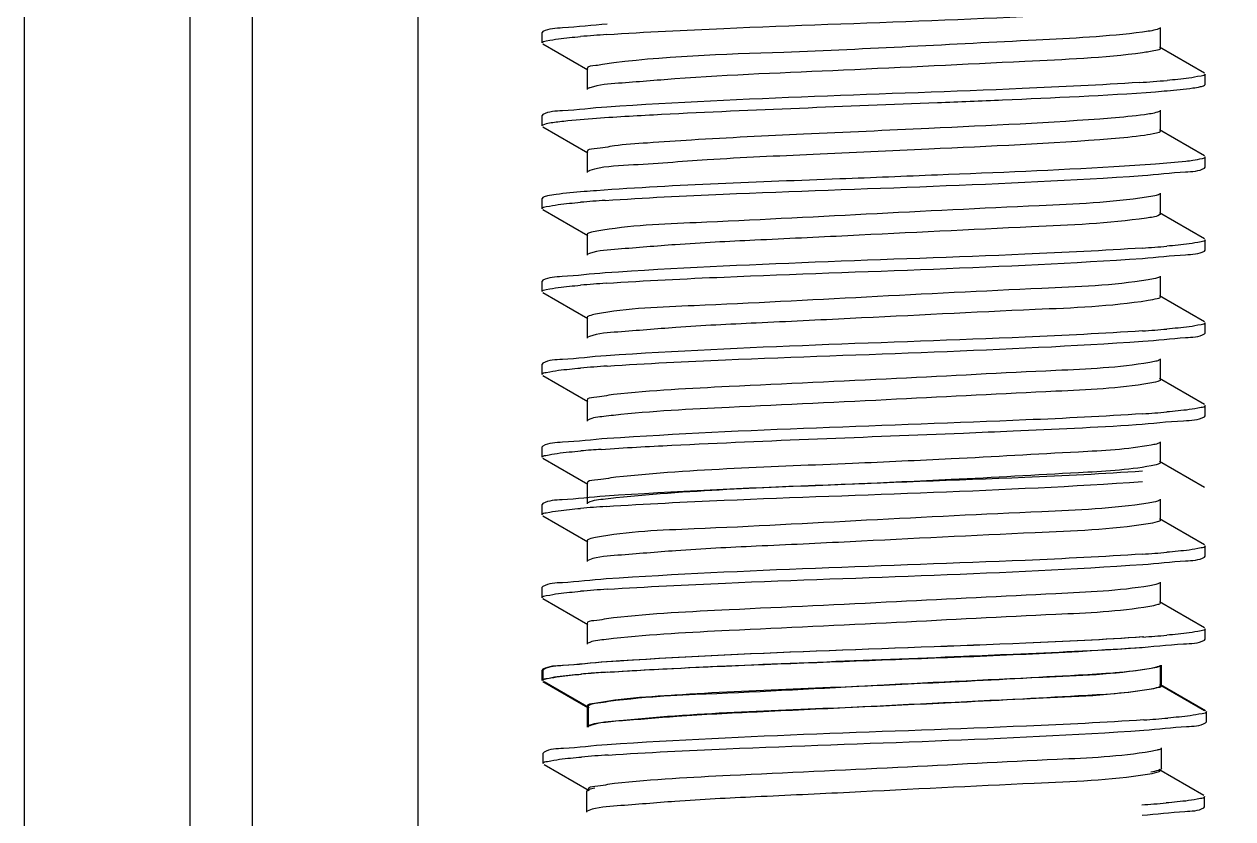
# Model space of a CAD drawing. Extents: x 27938 to 1042331, y -235042 to 1535213.
# Drawn here: x 707864.7 to 708211.9, y 730678.2 to 730906.5 of the extents above; entities that cross this region are included whole.
import ezdxf

# ---------------------------------------------------------------- set-up
doc = ezdxf.new("R2010")
doc.units = 0
doc.header["$LTSCALE"] = 1000
doc.header["$MEASUREMENT"] = 0
doc.styles.get("Standard").update_dxf_attribs({"font": 'gbenor.shx', "bigfont": 'gbcbig.shx'})
doc.dimstyles.get("Standard").update_dxf_attribs({"dimtxt": 0.18, "dimasz": 0.18, "dimexe": 0.18, "dimexo": 0.0625, "dimgap": 0.09, "dimtad": 0, "dimtih": 1, "dimtoh": 1, "dimdec": 4, "dimzin": 0, "dimdsep": 46, "dimtxsty": 'Standard', "dimcen": 0.09, "dimadec": 0, "dimazin": 0, "dimtfac": 1, "dimtdec": 4, "dimtofl": 0, "dimtmove": 0, "dimatfit": 3, "dimfxl": 1, "dimtolj": 1, "dimtzin": 0, "dimarcsym": 0})

msp = doc.modelspace()

# ---------------------------------------------------------------- linework, layer by layer
at = {"linetype": 'Continuous'}
for p, q in [((707864.69, 733136.51), (707864.69, 728395.48)), ((707912.32, 733136.51), (707912.32, 728395.48)), ((707930.18, 733136.51), (707930.18, 728395.48)), ((707977.8, 733136.51), (707977.8, 728395.48)), ((708013.75, 730904.39), (708013.52, 730904.13)), ((708013.52, 730901.15), (708013.52, 730904.13)), ((708013.52, 730901.15), (708013.52, 730904.13)), ((708191.14, 730899.66), (708191.14, 730905.62)), ((708013.75, 730900.89), (708026.67, 730893.41)), ((708203.8, 730892.48), (708190.88, 730899.96)), ((708026.41, 730893.71), (708026.41, 730887.76)), ((708204.03, 730889.24), (708204.03, 730892.22)), ((708204.03, 730889.24), (708204.03, 730892.22)), ((708203.8, 730888.98), (708204.03, 730889.24)), ((708191.14, 730875.85), (708191.14, 730881.8)), ((708013.75, 730880.57), (708013.52, 730880.31)), ((708013.52, 730877.34), (708013.52, 730880.31)), ((708013.52, 730877.34), (708013.52, 730880.31)), ((708013.75, 730877.08), (708026.67, 730869.59)), ((708203.8, 730868.67), (708190.88, 730876.15)), ((708026.41, 730869.9), (708026.41, 730863.94)), ((708204.03, 730865.43), (708204.03, 730868.41)), ((708204.03, 730865.43), (708204.03, 730868.41)), ((708203.8, 730865.17), (708204.03, 730865.43)), ((708191.14, 730852.04), (708191.14, 730857.99)), ((708013.75, 730856.76), (708013.52, 730856.5)), ((708013.52, 730853.52), (708013.52, 730856.5)), ((708013.52, 730853.52), (708013.52, 730856.5)), ((708013.75, 730853.26), (708026.67, 730845.78)), ((708203.8, 730844.86), (708190.88, 730852.34)), ((708026.41, 730846.08), (708026.41, 730840.13)), ((708204.03, 730841.62), (708204.03, 730844.59)), ((708204.03, 730841.62), (708204.03, 730844.59)), ((708027.13, 730840.63), (708026.67, 730840.43)), ((708203.8, 730841.36), (708204.03, 730841.62)), ((708191.14, 730828.22), (708191.14, 730834.18)), ((708013.75, 730832.95), (708013.52, 730832.69)), ((708013.52, 730829.71), (708013.52, 730832.69)), ((708013.52, 730829.71), (708013.52, 730832.69)), ((708013.75, 730829.45), (708026.67, 730821.97)), ((708203.8, 730821.04), (708190.88, 730828.53)), ((708026.41, 730822.27), (708026.41, 730816.32)), ((708204.03, 730817.81), (708204.03, 730820.78)), ((708204.03, 730817.81), (708204.03, 730820.78)), ((708027.09, 730816.8), (708026.67, 730816.62)), ((708203.8, 730817.54), (708204.03, 730817.81)), ((708013.75, 730809.14), (708013.52, 730808.88)), ((708013.52, 730805.9), (708013.52, 730808.88)), ((708013.52, 730805.9), (708013.52, 730808.88)), ((708191.14, 730804.41), (708191.14, 730810.36)), ((708013.75, 730805.64), (708026.67, 730798.16)), ((708203.8, 730797.23), (708190.88, 730804.71)), ((708026.41, 730798.46), (708026.41, 730792.5)), ((708204.03, 730793.99), (708204.03, 730796.97)), ((708204.03, 730793.99), (708204.03, 730796.97)), ((708203.8, 730793.73), (708204.03, 730793.99)), ((708013.75, 730785.32), (708013.52, 730785.06)), ((708013.52, 730782.09), (708013.52, 730785.06)), ((708013.52, 730782.09), (708013.52, 730785.06)), ((708191.14, 730780.6), (708191.14, 730786.55)), ((708013.75, 730781.83), (708026.67, 730774.34)), ((708203.8, 730773.42), (708190.88, 730780.9)), ((708026.41, 730774.64), (708026.41, 730768.69)), ((708013.75, 730768.81), (708013.52, 730768.55)), ((708013.52, 730765.58), (708013.52, 730768.55)), ((708013.52, 730765.58), (708013.52, 730768.55)), ((708191.14, 730764.09), (708191.14, 730770.04)), ((708013.75, 730765.32), (708026.67, 730757.83)), ((708203.8, 730756.91), (708190.88, 730764.39)), ((708026.41, 730758.14), (708026.41, 730752.18)), ((708204.03, 730753.67), (708204.03, 730756.65)), ((708204.03, 730753.67), (708204.03, 730756.65)), ((708203.8, 730753.41), (708204.03, 730753.67)), ((708027.09, 730752.67), (708026.67, 730752.48)), ((708191.14, 730740.28), (708191.14, 730746.23)), ((708013.75, 730745), (708013.52, 730744.74)), ((708013.52, 730741.76), (708013.52, 730744.74)), ((708013.52, 730741.76), (708013.52, 730744.74)), ((708013.75, 730741.5), (708026.67, 730734.02)), ((708203.8, 730733.1), (708190.88, 730740.58)), ((708026.41, 730734.32), (708026.41, 730728.37)), ((708204.03, 730729.86), (708204.03, 730732.83)), ((708204.03, 730729.86), (708204.03, 730732.83)), ((708203.8, 730729.6), (708204.03, 730729.86)), ((708191.14, 730716.46), (708191.14, 730722.42)), ((708191.45, 730716.47), (708191.45, 730722.42)), ((708013.75, 730721.19), (708013.52, 730720.93)), ((708013.52, 730717.95), (708013.52, 730720.93)), ((708013.52, 730717.95), (708013.52, 730720.93)), ((708014.06, 730721.2), (708013.83, 730720.93)), ((708013.83, 730717.96), (708013.83, 730720.93)), ((708013.83, 730717.96), (708013.83, 730720.93)), ((708013.75, 730717.69), (708026.67, 730710.21)), ((708014.06, 730717.7), (708026.98, 730710.22)), ((708203.8, 730709.28), (708190.88, 730716.77)), ((708204.11, 730709.29), (708191.19, 730716.77)), ((708026.41, 730710.51), (708026.41, 730704.56)), ((708026.72, 730710.52), (708026.72, 730704.56)), ((708204.34, 730706.05), (708204.34, 730709.03)), ((708204.34, 730706.05), (708204.34, 730709.03)), ((708027.4, 730705.05), (708026.98, 730704.86)), ((708204.11, 730705.79), (708204.34, 730706.05)), ((708191.45, 730692.66), (708191.45, 730698.61)), ((708014.06, 730697.38), (708013.83, 730697.12)), ((708013.83, 730694.15), (708013.83, 730697.12)), ((708013.83, 730694.15), (708013.83, 730697.12)), ((708014.06, 730693.88), (708026.98, 730686.4)), ((708203.6, 730684.89), (708190.67, 730692.37)), ((708026.21, 730686.12), (708026.21, 730680.17)), ((708203.82, 730681.65), (708203.82, 730684.63)), ((708203.82, 730681.65), (708203.82, 730684.63)), ((708026.88, 730680.65), (708026.47, 730680.47)), ((708203.6, 730681.39), (708203.82, 730681.65))]:
    msp.add_line(p, q, dxfattribs=at)
for centre, radius, start, end in [((708059.64, 730485.32), 419.14, 93.7658, 94.8061), ((708157.54, 731312.71), 423.82, 273.7363, 274.8052), ((708059.06, 730444.93), 411.89, 93.8141, 94.8058), ((708158.63, 731251.4), 410.09, 273.8288, 274.8033), ((708059.38, 730417.17), 415.84, 93.7876, 94.8061), ((708158.64, 731227.47), 409.97, 273.8296, 274.8033), ((708059.78, 730388.22), 420.99, 93.7545, 94.8055), ((708158.72, 731202.7), 409.01, 273.8359, 274.8035), ((708057.51, 730392.86), 392.45, 93.9506, 94.8036), ((708059.38, 730353.04), 415.84, 93.7876, 94.8061), ((708158.64, 731163.33), 409.97, 273.8296, 274.8033), ((708059.78, 730324.09), 420.99, 93.7545, 94.8055), ((708158.72, 731138.56), 409.01, 273.8359, 274.8035), ((708057.51, 730328.73), 392.45, 93.9506, 94.8036), ((708059.69, 730305.42), 415.84, 93.7876, 94.8061), ((708158.95, 731115.71), 409.97, 273.8296, 274.8033), ((708060.09, 730276.47), 420.99, 93.7545, 94.8055), ((708158.44, 731091.31), 409.97, 273.8296, 274.8033)]:
    msp.add_arc(centre, radius, start, end, dxfattribs=at)
for points, knots in [([(708032.11, 730903.56), (708043.31, 730904.31), (708094.32, 730906.76), (708145.4, 730907.98), (708185.16, 730910.63)], [0, 0, 0, 0, 0.219727, 1, 1, 1, 1]), ([(708032.23, 730906.54), (708027.95, 730906.26), (708021.95, 730905.43), (708015.41, 730905.34), (708013.75, 730904.39)], [0, 0, 0, 0, 0.691048, 1, 1, 1, 1]), ([(708186.04, 730904.28), (708175.91, 730902.93), (708141.45, 730901.33), (708089.79, 730898.35), (708048.06, 730897.41), (708030.84, 730894.96)], [0, 0, 0, 0, 0.197296, 0.66439, 1, 1, 1, 1]), ([(708190.88, 730905.31), (708190.68, 730905.2), (708189.1, 730904.66), (708187.45, 730904.46), (708186.04, 730904.28)], [0, 0, 0, 0, 0.139781, 1, 1, 1, 1]), ([(708013.52, 730901.15), (708013.52, 730901.59), (708015.84, 730901.87), (708017.01, 730902.19), (708018.18, 730902.34)], [0, 0, 0, 0, 0.27128, 1, 1, 1, 1]), ([(708191.14, 730899.66), (708191.14, 730899.18), (708188.61, 730898.84), (708187.32, 730898.49), (708186.04, 730898.32)], [0, 0, 0, 0, 0.272864, 1, 1, 1, 1]), ([(708186.04, 730898.32), (708174.84, 730896.83), (708146.1, 730895.59), (708101.33, 730893.24), (708062.28, 730891.78), (708038.12, 730889.72), (708029.87, 730889.15), (708027.24, 730888.29)], [0, 0, 0, 0, 0.213061, 0.541106, 0.846102, 0.947882, 1, 1, 1, 1]), ([(708030.84, 730894.96), (708030.19, 730894.86), (708028.95, 730894.51), (708026.41, 730894.6), (708026.41, 730893.71)], [0, 0, 0, 0, 0.421903, 1, 1, 1, 1]), ([(708204.03, 730892.22), (708204.03, 730891.78), (708201.67, 730891.5), (708200.49, 730891.17), (708199.31, 730891.02)], [0, 0, 0, 0, 0.271064, 1, 1, 1, 1]), ([(708185.16, 730889.79), (708173.92, 730889.05), (708122.9, 730886.6), (708071.82, 730885.38), (708032.11, 730882.72)], [0, 0, 0, 0, 0.220644, 1, 1, 1, 1]), ([(708200.48, 730888.21), (708201.2, 730888.31), (708202.31, 730888.51), (708203.44, 730888.78), (708203.8, 730888.98)], [0, 0, 0, 0, 0.639507, 1, 1, 1, 1]), ([(708027.24, 730888.29), (708027.13, 730888.26), (708026.94, 730888.19), (708026.75, 730888.1), (708026.67, 730888.06)], [0, 0, 0, 0, 0.559243, 1, 1, 1, 1]), ([(708127.1, 730884.02), (708133.33, 730884.28), (708154.22, 730885.16), (708175.12, 730886.04), (708189.75, 730887.14)], [0, 0, 0, 0, 0.298277, 1, 1, 1, 1]), ([(708189.75, 730887.14), (708190.86, 730887.23), (708194.44, 730887.52), (708198.03, 730887.84), (708200.48, 730888.21)], [0, 0, 0, 0, 0.308788, 1, 1, 1, 1]), ([(708032.11, 730882.72), (708027.86, 730882.44), (708021.9, 730881.61), (708015.4, 730881.52), (708013.75, 730880.57)], [0, 0, 0, 0, 0.690938, 1, 1, 1, 1]), ([(708029.12, 730879.54), (708035.35, 730879.99), (708067.99, 730881.81), (708100.67, 730882.95), (708127.1, 730884.02)], [0, 0, 0, 0, 0.190978, 1, 1, 1, 1]), ([(708013.52, 730877.34), (708013.52, 730877.46), (708014.94, 730878.35), (708016.24, 730878.26), (708017.49, 730878.44)], [0, 0, 0, 0, 0.088833, 1, 1, 1, 1]), ([(708017.49, 730878.44), (708018.23, 730878.54), (708022.1, 730879.01), (708025.98, 730879.31), (708029.12, 730879.54)], [0, 0, 0, 0, 0.191282, 1, 1, 1, 1]), ([(708186.6, 730880.54), (708183.42, 730880.09), (708162.78, 730878.27), (708142.09, 730877.4), (708124.62, 730876.58)], [0, 0, 0, 0, 0.155236, 1, 1, 1, 1]), ([(708190.88, 730881.5), (708190.69, 730881.4), (708189.3, 730880.9), (708187.84, 730880.71), (708186.6, 730880.54)], [0, 0, 0, 0, 0.143278, 1, 1, 1, 1]), ([(708124.62, 730876.58), (708112.61, 730876.02), (708089.95, 730874.97), (708062.77, 730873.72), (708045.03, 730872.45), (708035.02, 730871.89), (708030.41, 730870.79), (708026.41, 730870.62), (708026.41, 730869.9)], [0, 0, 0, 0, 0.365862, 0.692448, 0.821022, 0.917724, 0.97803, 1, 1, 1, 1]), ([(708191.14, 730875.85), (708191.14, 730875.41), (708188.91, 730875.05), (708187.74, 730874.75), (708186.6, 730874.59)], [0, 0, 0, 0, 0.274842, 1, 1, 1, 1]), ([(708186.6, 730874.59), (708183.42, 730874.14), (708162.78, 730872.32), (708142.09, 730871.45), (708124.62, 730870.63)], [0, 0, 0, 0, 0.155236, 1, 1, 1, 1]), ([(708124.62, 730870.63), (708113.52, 730870.11), (708092.3, 730869.1), (708063.44, 730867.9), (708042.2, 730866.1), (708030.72, 730865.65), (708027.18, 730864.46)], [0, 0, 0, 0, 0.341185, 0.653122, 0.885228, 1, 1, 1, 1]), ([(708204.03, 730868.41), (708204.03, 730868.06), (708202.3, 730867.74), (708201.37, 730867.5), (708200.48, 730867.37)], [0, 0, 0, 0, 0.27614, 1, 1, 1, 1]), ([(708027.18, 730864.46), (708027.09, 730864.43), (708026.91, 730864.36), (708026.75, 730864.29), (708026.67, 730864.24)], [0, 0, 0, 0, 0.555338, 1, 1, 1, 1]), ([(708189.75, 730866.31), (708185.77, 730866.01), (708164.9, 730864.71), (708144, 730863.87), (708127.1, 730863.19)], [0, 0, 0, 0, 0.190944, 1, 1, 1, 1]), ([(708186.02, 730863.06), (708190.13, 730863.34), (708195.9, 730864.14), (708202.19, 730864.25), (708203.8, 730865.17)], [0, 0, 0, 0, 0.690319, 1, 1, 1, 1]), ([(708200.48, 730867.37), (708199.81, 730867.27), (708196.24, 730866.82), (708192.66, 730866.53), (708189.75, 730866.31)], [0, 0, 0, 0, 0.190097, 1, 1, 1, 1]), ([(708127.1, 730863.19), (708117.74, 730862.81), (708085.08, 730861.48), (708052.39, 730860.39), (708029.12, 730858.7)], [0, 0, 0, 0, 0.286355, 1, 1, 1, 1]), ([(708031.66, 730855.9), (708042.95, 730856.67), (708094.4, 730859.14), (708145.91, 730860.34), (708186.02, 730863.06)], [0, 0, 0, 0, 0.219568, 1, 1, 1, 1]), ([(708017.49, 730857.6), (708016.68, 730857.49), (708015.43, 730857.27), (708014.15, 730856.99), (708013.75, 730856.76)], [0, 0, 0, 0, 0.644209, 1, 1, 1, 1]), ([(708029.12, 730858.7), (708027.93, 730858.61), (708024.04, 730858.31), (708020.16, 730857.97), (708017.49, 730857.6)], [0, 0, 0, 0, 0.307497, 1, 1, 1, 1]), ([(708190.87, 730857.69), (708190.47, 730857.46), (708189.2, 730857.15), (708187.94, 730856.92), (708187.13, 730856.8)], [0, 0, 0, 0, 0.361658, 1, 1, 1, 1]), ([(708013.52, 730853.52), (708013.52, 730853.96), (708015.8, 730854.24), (708016.95, 730854.55), (708018.1, 730854.7)], [0, 0, 0, 0, 0.271559, 1, 1, 1, 1]), ([(708187.13, 730856.8), (708176.95, 730855.28), (708150.02, 730854.12), (708106.9, 730851.99), (708064.56, 730849.68), (708038.61, 730848.75), (708029.21, 730847.07)], [0, 0, 0, 0, 0.195167, 0.509727, 0.818873, 1, 1, 1, 1]), ([(708187.13, 730850.85), (708176.22, 730849.22), (708147.52, 730848.08), (708110.03, 730846.14), (708075.91, 730844.53), (708053.85, 730843.47), (708038.11, 730842.05), (708029.74, 730841.54), (708027.13, 730840.63)], [0, 0, 0, 0, 0.206258, 0.536041, 0.702749, 0.845523, 0.948379, 1, 1, 1, 1]), ([(708191.14, 730852.04), (708191.14, 730851.91), (708189.76, 730850.95), (708188.4, 730851.04), (708187.13, 730850.85)], [0, 0, 0, 0, 0.092026, 1, 1, 1, 1]), ([(708029.21, 730847.07), (708028.5, 730846.95), (708027.72, 730846.77), (708026.41, 730846.37), (708026.41, 730846.08)], [0, 0, 0, 0, 0.714515, 1, 1, 1, 1]), ([(708204.03, 730844.59), (708204.03, 730844.16), (708201.73, 730843.88), (708200.58, 730843.56), (708199.42, 730843.41)], [0, 0, 0, 0, 0.271489, 1, 1, 1, 1]), ([(708186.02, 730842.23), (708174.76, 730841.46), (708123.31, 730838.98), (708071.79, 730837.79), (708031.66, 730835.07)], [0, 0, 0, 0, 0.219101, 1, 1, 1, 1]), ([(708186.03, 730839.25), (708190.14, 730839.53), (708195.91, 730840.33), (708202.19, 730840.44), (708203.8, 730841.36)], [0, 0, 0, 0, 0.690311, 1, 1, 1, 1]), ([(708031.91, 730832.11), (708043.2, 730832.87), (708094.58, 730835.34), (708146.01, 730836.53), (708186.03, 730839.25)], [0, 0, 0, 0, 0.220145, 1, 1, 1, 1]), ([(708031.66, 730835.07), (708027.52, 730834.79), (708021.7, 730833.98), (708015.37, 730833.88), (708013.75, 730832.95)], [0, 0, 0, 0, 0.690488, 1, 1, 1, 1]), ([(708187.62, 730833.07), (708177.53, 730831.46), (708150.45, 730830.37), (708106.99, 730828.19), (708064.31, 730825.8), (708038.17, 730824.97), (708028.84, 730823.19)], [0, 0, 0, 0, 0.192752, 0.509476, 0.820909, 1, 1, 1, 1]), ([(708190.87, 730833.88), (708190.52, 730833.67), (708189.41, 730833.38), (708188.32, 730833.18), (708187.62, 730833.07)], [0, 0, 0, 0, 0.367273, 1, 1, 1, 1]), ([(708013.52, 730829.71), (708013.52, 730830.15), (708015.82, 730830.43), (708016.98, 730830.75), (708018.14, 730830.9)], [0, 0, 0, 0, 0.271407, 1, 1, 1, 1]), ([(708187.62, 730827.11), (708176.89, 730825.4), (708148.22, 730824.35), (708110.7, 730822.35), (708076.29, 730820.73), (708053.99, 730819.68), (708038.13, 730818.23), (708029.69, 730817.74), (708027.09, 730816.8)], [0, 0, 0, 0, 0.202669, 0.533226, 0.70113, 0.845024, 0.948509, 1, 1, 1, 1]), ([(708191.14, 730828.22), (708191.13, 730827.88), (708189.46, 730827.48), (708188.51, 730827.25), (708187.62, 730827.11)], [0, 0, 0, 0, 0.280154, 1, 1, 1, 1]), ([(708028.84, 730823.19), (708028.23, 730823.08), (708027.53, 730822.92), (708026.41, 730822.52), (708026.41, 730822.27)], [0, 0, 0, 0, 0.71086, 1, 1, 1, 1]), ([(708204.03, 730820.78), (708204.03, 730820.35), (708201.74, 730820.06), (708200.58, 730819.75), (708199.42, 730819.6)], [0, 0, 0, 0, 0.271495, 1, 1, 1, 1]), ([(708186.03, 730818.41), (708174.8, 730817.65), (708123.42, 730815.18), (708071.99, 730813.97), (708031.91, 730811.27)], [0, 0, 0, 0, 0.21884, 1, 1, 1, 1]), ([(708186.08, 730815.44), (708190.18, 730815.72), (708195.93, 730816.52), (708202.2, 730816.63), (708203.8, 730817.54)], [0, 0, 0, 0, 0.690253, 1, 1, 1, 1]), ([(708032.22, 730808.31), (708043.53, 730809.07), (708094.82, 730811.53), (708146.17, 730812.72), (708186.08, 730815.44)], [0, 0, 0, 0, 0.220917, 1, 1, 1, 1]), ([(708031.91, 730811.27), (708027.7, 730810.99), (708021.81, 730810.17), (708015.39, 730810.08), (708013.75, 730809.14)], [0, 0, 0, 0, 0.690736, 1, 1, 1, 1]), ([(708188.09, 730809.33), (708179.19, 730807.81), (708154.83, 730806.81), (708114.58, 730804.6), (708072.18, 730802.68), (708045.04, 730801.31), (708034.01, 730800.1)], [0, 0, 0, 0, 0.175288, 0.472203, 0.784406, 1, 1, 1, 1]), ([(708190.87, 730810.06), (708190.56, 730809.88), (708189.62, 730809.62), (708188.68, 730809.43), (708188.09, 730809.33)], [0, 0, 0, 0, 0.373528, 1, 1, 1, 1]), ([(708013.52, 730805.9), (708013.52, 730806.34), (708015.86, 730806.62), (708017.03, 730806.94), (708018.21, 730807.09)], [0, 0, 0, 0, 0.271179, 1, 1, 1, 1]), ([(708188.09, 730803.38), (708179.19, 730801.86), (708154.83, 730800.85), (708114.58, 730798.65), (708072.18, 730796.73), (708045.04, 730795.35), (708034.01, 730794.15)], [0, 0, 0, 0, 0.175288, 0.472203, 0.784406, 1, 1, 1, 1]), ([(708191.14, 730804.41), (708191.13, 730804.1), (708189.7, 730803.71), (708188.85, 730803.51), (708188.09, 730803.38)], [0, 0, 0, 0, 0.283524, 1, 1, 1, 1]), ([(708034.01, 730800.1), (708032.11, 730799.89), (708030.29, 730799.34), (708026.41, 730799.15), (708026.41, 730798.46)], [0, 0, 0, 0, 0.732764, 1, 1, 1, 1]), ([(708204.03, 730796.97), (708204.03, 730796.54), (708201.74, 730796.25), (708200.59, 730795.94), (708199.44, 730795.79)], [0, 0, 0, 0, 0.27155, 1, 1, 1, 1]), ([(708034.01, 730794.15), (708033.09, 730794.04), (708030.66, 730793.68), (708028.03, 730793.59), (708026.67, 730792.81)], [0, 0, 0, 0, 0.371684, 1, 1, 1, 1]), ([(708186.08, 730794.6), (708174.89, 730793.84), (708123.61, 730791.37), (708072.26, 730790.16), (708032.22, 730787.48)], [0, 0, 0, 0, 0.218398, 1, 1, 1, 1]), ([(708134.55, 730789.08), (708139.3, 730789.27), (708155.85, 730789.98), (708172.4, 730790.73), (708184.19, 730791.5)], [0, 0, 0, 0, 0.286991, 1, 1, 1, 1]), ([(708184.19, 730791.5), (708188.74, 730791.8), (708195.09, 730792.68), (708202.04, 730792.72), (708203.8, 730793.73)], [0, 0, 0, 0, 0.692027, 1, 1, 1, 1]), ([(708030.48, 730784.38), (708037.22, 730784.85), (708071.9, 730786.72), (708106.61, 730787.92), (708134.55, 730789.08)], [0, 0, 0, 0, 0.194747, 1, 1, 1, 1]), ([(708032.22, 730787.48), (708027.94, 730787.19), (708021.95, 730786.36), (708015.41, 730786.28), (708013.75, 730785.32)], [0, 0, 0, 0, 0.691038, 1, 1, 1, 1]), ([(708188.52, 730785.59), (708181.64, 730784.33), (708162.38, 730783.39), (708143.25, 730782.22), (708131.06, 730781.64)], [0, 0, 0, 0, 0.364269, 1, 1, 1, 1]), ([(708190.87, 730786.25), (708190.6, 730786.09), (708189.81, 730785.85), (708189.01, 730785.68), (708188.52, 730785.59)], [0, 0, 0, 0, 0.380472, 1, 1, 1, 1]), ([(708013.52, 730782.09), (708013.52, 730782.5), (708015.66, 730782.8), (708016.76, 730783.09), (708017.85, 730783.23)], [0, 0, 0, 0, 0.272497, 1, 1, 1, 1]), ([(708131.06, 730781.64), (708121.6, 730781.18), (708089.49, 730779.61), (708057.29, 730778.73), (708034.72, 730776.36)], [0, 0, 0, 0, 0.294359, 1, 1, 1, 1]), ([(708186.02, 730778.09), (708174.76, 730777.33), (708123.31, 730774.85), (708071.79, 730773.65), (708031.66, 730770.93)], [0, 0, 0, 0, 0.219101, 1, 1, 1, 1]), ([(708188.52, 730779.64), (708181.64, 730778.37), (708162.38, 730777.44), (708143.25, 730776.27), (708131.06, 730775.68)], [0, 0, 0, 0, 0.364269, 1, 1, 1, 1]), ([(708191.14, 730780.6), (708191.13, 730780.33), (708189.93, 730779.93), (708189.18, 730779.76), (708188.52, 730779.64)], [0, 0, 0, 0, 0.287487, 1, 1, 1, 1]), ([(708034.72, 730776.36), (708032.64, 730776.14), (708030.68, 730775.53), (708026.41, 730775.4), (708026.42, 730774.64)], [0, 0, 0, 0, 0.733679, 1, 1, 1, 1]), ([(708031.91, 730767.97), (708043.2, 730768.73), (708094.58, 730771.2), (708146.01, 730772.39), (708186.03, 730775.12)], [0, 0, 0, 0, 0.220145, 1, 1, 1, 1]), ([(708131.06, 730775.68), (708121.6, 730775.23), (708089.49, 730773.66), (708057.29, 730772.78), (708034.72, 730770.41)], [0, 0, 0, 0, 0.294359, 1, 1, 1, 1]), ([(708031.66, 730770.93), (708027.52, 730770.65), (708021.7, 730769.85), (708015.37, 730769.74), (708013.75, 730768.81)], [0, 0, 0, 0, 0.690488, 1, 1, 1, 1]), ([(708034.72, 730770.41), (708033.71, 730770.3), (708031.04, 730769.91), (708028.15, 730769.85), (708026.67, 730768.99)], [0, 0, 0, 0, 0.373733, 1, 1, 1, 1]), ([(708187.62, 730768.93), (708177.53, 730767.32), (708150.45, 730766.24), (708106.99, 730764.06), (708064.31, 730761.66), (708038.17, 730760.84), (708028.84, 730759.06)], [0, 0, 0, 0, 0.192752, 0.509476, 0.820909, 1, 1, 1, 1]), ([(708190.87, 730769.74), (708190.52, 730769.54), (708189.41, 730769.25), (708188.32, 730769.04), (708187.62, 730768.93)], [0, 0, 0, 0, 0.367273, 1, 1, 1, 1]), ([(708013.52, 730765.58), (708013.52, 730766.01), (708015.82, 730766.3), (708016.98, 730766.61), (708018.14, 730766.76)], [0, 0, 0, 0, 0.271407, 1, 1, 1, 1]), ([(708191.14, 730764.09), (708191.13, 730763.74), (708189.46, 730763.35), (708188.51, 730763.12), (708187.62, 730762.98)], [0, 0, 0, 0, 0.280154, 1, 1, 1, 1]), ([(708187.62, 730762.98), (708176.89, 730761.27), (708148.22, 730760.22), (708110.7, 730758.21), (708076.29, 730756.6), (708053.99, 730755.54), (708038.13, 730754.09), (708029.69, 730753.6), (708027.09, 730752.67)], [0, 0, 0, 0, 0.202669, 0.533226, 0.70113, 0.845024, 0.948509, 1, 1, 1, 1]), ([(708028.84, 730759.06), (708028.23, 730758.94), (708027.53, 730758.78), (708026.41, 730758.39), (708026.41, 730758.14)], [0, 0, 0, 0, 0.71086, 1, 1, 1, 1]), ([(708204.03, 730756.65), (708204.03, 730756.21), (708201.74, 730755.93), (708200.58, 730755.61), (708199.42, 730755.46)], [0, 0, 0, 0, 0.271495, 1, 1, 1, 1]), ([(708186.03, 730754.28), (708174.8, 730753.52), (708123.42, 730751.04), (708071.99, 730749.84), (708031.91, 730747.14)], [0, 0, 0, 0, 0.21884, 1, 1, 1, 1]), ([(708186.08, 730751.31), (708190.18, 730751.59), (708195.93, 730752.38), (708202.2, 730752.49), (708203.8, 730753.41)], [0, 0, 0, 0, 0.690253, 1, 1, 1, 1]), ([(708032.22, 730744.18), (708043.53, 730744.94), (708094.82, 730747.4), (708146.17, 730748.59), (708186.08, 730751.31)], [0, 0, 0, 0, 0.220917, 1, 1, 1, 1]), ([(708031.91, 730747.14), (708027.7, 730746.85), (708021.81, 730746.04), (708015.39, 730745.94), (708013.75, 730745)], [0, 0, 0, 0, 0.690736, 1, 1, 1, 1]), ([(708013.52, 730741.76), (708013.52, 730742.21), (708015.86, 730742.49), (708017.03, 730742.81), (708018.21, 730742.96)], [0, 0, 0, 0, 0.271179, 1, 1, 1, 1]), ([(708188.09, 730745.19), (708179.19, 730743.68), (708154.83, 730742.67), (708114.58, 730740.47), (708072.18, 730738.55), (708045.04, 730737.17), (708034.01, 730735.96)], [0, 0, 0, 0, 0.175288, 0.472203, 0.784406, 1, 1, 1, 1]), ([(708190.87, 730745.93), (708190.56, 730745.75), (708189.62, 730745.48), (708188.68, 730745.3), (708188.09, 730745.19)], [0, 0, 0, 0, 0.373528, 1, 1, 1, 1]), ([(708188.09, 730739.24), (708179.19, 730737.72), (708154.83, 730736.72), (708114.58, 730734.51), (708072.18, 730732.59), (708045.04, 730731.22), (708034.01, 730730.01)], [0, 0, 0, 0, 0.175288, 0.472203, 0.784406, 1, 1, 1, 1]), ([(708191.14, 730740.28), (708191.13, 730739.97), (708189.7, 730739.57), (708188.85, 730739.37), (708188.09, 730739.24)], [0, 0, 0, 0, 0.283524, 1, 1, 1, 1]), ([(708034.01, 730735.96), (708032.11, 730735.76), (708030.29, 730735.2), (708026.41, 730735.02), (708026.41, 730734.32)], [0, 0, 0, 0, 0.732764, 1, 1, 1, 1]), ([(708204.03, 730732.83), (708204.03, 730732.4), (708201.74, 730732.12), (708200.59, 730731.8), (708199.44, 730731.65)], [0, 0, 0, 0, 0.27155, 1, 1, 1, 1]), ([(708034.01, 730730.01), (708033.09, 730729.91), (708030.66, 730729.54), (708028.03, 730729.46), (708026.67, 730728.67)], [0, 0, 0, 0, 0.371684, 1, 1, 1, 1]), ([(708186.33, 730730.47), (708175.07, 730729.71), (708123.62, 730727.23), (708072.1, 730726.03), (708031.97, 730723.31)], [0, 0, 0, 0, 0.219101, 1, 1, 1, 1]), ([(708186.08, 730730.47), (708174.89, 730729.71), (708123.61, 730727.24), (708072.26, 730726.02), (708032.22, 730723.34)], [0, 0, 0, 0, 0.218398, 1, 1, 1, 1]), ([(708184.19, 730727.37), (708188.74, 730727.66), (708195.09, 730728.55), (708202.04, 730728.59), (708203.8, 730729.6)], [0, 0, 0, 0, 0.692027, 1, 1, 1, 1]), ([(708032.22, 730720.35), (708043.51, 730721.11), (708094.89, 730723.58), (708146.32, 730724.78), (708186.34, 730727.5)], [0, 0, 0, 0, 0.220145, 1, 1, 1, 1]), ([(708134.55, 730724.94), (708139.3, 730725.14), (708155.85, 730725.85), (708172.4, 730726.6), (708184.19, 730727.37)], [0, 0, 0, 0, 0.286991, 1, 1, 1, 1]), ([(708032.22, 730723.34), (708027.94, 730723.06), (708021.95, 730722.23), (708015.41, 730722.14), (708013.75, 730721.19)], [0, 0, 0, 0, 0.691038, 1, 1, 1, 1]), ([(708031.97, 730723.31), (708027.83, 730723.03), (708022.01, 730722.23), (708015.68, 730722.12), (708014.06, 730721.2)], [0, 0, 0, 0, 0.690488, 1, 1, 1, 1]), ([(708030.48, 730720.25), (708037.22, 730720.72), (708071.9, 730722.59), (708106.61, 730723.79), (708134.55, 730724.94)], [0, 0, 0, 0, 0.194747, 1, 1, 1, 1]), ([(708191.18, 730722.12), (708190.83, 730721.92), (708189.72, 730721.63), (708188.63, 730721.42), (708187.93, 730721.31)], [0, 0, 0, 0, 0.367273, 1, 1, 1, 1]), ([(708190.87, 730722.12), (708190.6, 730721.96), (708189.81, 730721.72), (708189.01, 730721.55), (708188.52, 730721.46)], [0, 0, 0, 0, 0.380472, 1, 1, 1, 1]), ([(708013.52, 730717.95), (708013.52, 730718.36), (708015.66, 730718.66), (708016.76, 730718.95), (708017.85, 730719.1)], [0, 0, 0, 0, 0.272497, 1, 1, 1, 1]), ([(708013.83, 730717.96), (708013.83, 730718.39), (708016.13, 730718.68), (708017.29, 730718.99), (708018.45, 730719.14)], [0, 0, 0, 0, 0.271407, 1, 1, 1, 1]), ([(708187.93, 730721.31), (708177.84, 730719.7), (708150.76, 730718.62), (708107.3, 730716.44), (708064.62, 730714.05), (708038.48, 730713.22), (708029.15, 730711.44)], [0, 0, 0, 0, 0.192752, 0.509476, 0.820909, 1, 1, 1, 1]), ([(708188.52, 730721.46), (708181.64, 730720.19), (708162.38, 730719.26), (708143.25, 730718.08), (708131.06, 730717.5)], [0, 0, 0, 0, 0.364269, 1, 1, 1, 1]), ([(708187.93, 730715.36), (708177.2, 730713.65), (708148.53, 730712.6), (708111.01, 730710.59), (708076.6, 730708.98), (708054.3, 730707.92), (708038.44, 730706.47), (708030, 730705.98), (708027.4, 730705.05)], [0, 0, 0, 0, 0.202669, 0.533226, 0.70113, 0.845024, 0.948509, 1, 1, 1, 1]), ([(708131.06, 730717.5), (708121.6, 730717.05), (708089.49, 730715.47), (708057.29, 730714.6), (708034.72, 730712.23)], [0, 0, 0, 0, 0.294359, 1, 1, 1, 1]), ([(708188.52, 730715.5), (708181.64, 730714.24), (708162.38, 730713.3), (708143.25, 730712.13), (708131.06, 730711.55)], [0, 0, 0, 0, 0.364269, 1, 1, 1, 1]), ([(708191.45, 730716.47), (708191.44, 730716.12), (708189.77, 730715.73), (708188.82, 730715.5), (708187.93, 730715.36)], [0, 0, 0, 0, 0.280154, 1, 1, 1, 1]), ([(708191.14, 730716.46), (708191.13, 730716.19), (708189.93, 730715.8), (708189.18, 730715.63), (708188.52, 730715.5)], [0, 0, 0, 0, 0.287487, 1, 1, 1, 1]), ([(708034.72, 730712.23), (708032.64, 730712.01), (708030.68, 730711.39), (708026.41, 730711.27), (708026.42, 730710.51)], [0, 0, 0, 0, 0.733679, 1, 1, 1, 1]), ([(708029.15, 730711.44), (708028.54, 730711.32), (708027.84, 730711.16), (708026.72, 730710.77), (708026.72, 730710.52)], [0, 0, 0, 0, 0.71086, 1, 1, 1, 1]), ([(708131.06, 730711.55), (708121.6, 730711.1), (708089.49, 730709.52), (708057.29, 730708.65), (708034.72, 730706.27)], [0, 0, 0, 0, 0.294359, 1, 1, 1, 1]), ([(708204.34, 730709.03), (708204.34, 730708.59), (708202.05, 730708.31), (708200.89, 730707.99), (708199.73, 730707.85)], [0, 0, 0, 0, 0.271495, 1, 1, 1, 1]), ([(708034.72, 730706.27), (708033.71, 730706.17), (708031.04, 730705.77), (708028.15, 730705.72), (708026.67, 730704.86)], [0, 0, 0, 0, 0.373733, 1, 1, 1, 1]), ([(708186.34, 730706.66), (708175.11, 730705.9), (708123.73, 730703.42), (708072.3, 730702.22), (708032.22, 730699.52)], [0, 0, 0, 0, 0.21884, 1, 1, 1, 1]), ([(708186.39, 730703.69), (708190.49, 730703.97), (708196.24, 730704.76), (708202.51, 730704.87), (708204.11, 730705.79)], [0, 0, 0, 0, 0.690253, 1, 1, 1, 1]), ([(708032.53, 730696.56), (708043.84, 730697.32), (708095.13, 730699.78), (708146.48, 730700.97), (708186.39, 730703.69)], [0, 0, 0, 0, 0.220917, 1, 1, 1, 1]), ([(708032.22, 730699.52), (708028.01, 730699.23), (708022.12, 730698.42), (708015.7, 730698.32), (708014.06, 730697.38)], [0, 0, 0, 0, 0.690736, 1, 1, 1, 1]), ([(708188.4, 730697.58), (708179.5, 730696.06), (708155.14, 730695.05), (708114.89, 730692.85), (708072.49, 730690.93), (708045.35, 730689.55), (708034.32, 730688.34)], [0, 0, 0, 0, 0.175288, 0.472203, 0.784406, 1, 1, 1, 1]), ([(708191.18, 730698.31), (708190.87, 730698.13), (708189.93, 730697.86), (708188.99, 730697.68), (708188.4, 730697.58)], [0, 0, 0, 0, 0.373528, 1, 1, 1, 1]), ([(708013.83, 730694.15), (708013.83, 730694.59), (708016.17, 730694.87), (708017.34, 730695.19), (708018.52, 730695.34)], [0, 0, 0, 0, 0.271179, 1, 1, 1, 1]), ([(708187.42, 730690.96), (708176.68, 730689.25), (708148.01, 730688.2), (708110.49, 730686.2), (708076.09, 730684.58), (708053.79, 730683.52), (708037.93, 730682.08), (708029.48, 730681.59), (708026.88, 730680.65)], [0, 0, 0, 0, 0.202669, 0.533226, 0.70113, 0.845024, 0.948509, 1, 1, 1, 1]), ([(708190.93, 730692.07), (708190.93, 730691.72), (708189.25, 730691.33), (708188.3, 730691.1), (708187.42, 730690.96)], [0, 0, 0, 0, 0.280154, 1, 1, 1, 1]), ([(708191.45, 730692.66), (708191.44, 730692.35), (708190.01, 730691.95), (708189.16, 730691.75), (708188.4, 730691.62)], [0, 0, 0, 0, 0.283524, 1, 1, 1, 1]), ([(708034.32, 730688.34), (708032.42, 730688.14), (708030.6, 730687.58), (708026.72, 730687.4), (708026.72, 730686.7)], [0, 0, 0, 0, 0.732764, 1, 1, 1, 1]), ([(708028.64, 730687.04), (708028.02, 730686.92), (708027.32, 730686.76), (708026.21, 730686.37), (708026.21, 730686.12)], [0, 0, 0, 0, 0.71086, 1, 1, 1, 1]), ([(708203.82, 730684.63), (708203.82, 730684.2), (708201.53, 730683.91), (708200.37, 730683.6), (708199.22, 730683.45)], [0, 0, 0, 0, 0.271495, 1, 1, 1, 1]), ([(708185.88, 730679.29), (708189.98, 730679.57), (708195.73, 730680.37), (708202, 730680.48), (708203.59, 730681.39)], [0, 0, 0, 0, 0.690253, 1, 1, 1, 1])]:
    msp.add_open_spline(points, degree=3, knots=knots, dxfattribs=at)
for points in [[(708018.18, 730902.34), (708020.29, 730902.61), (708022.4, 730902.81), (708024.52, 730902.99)], [(708199.31, 730891.02), (708197.23, 730890.76), (708195.14, 730890.56), (708193.05, 730890.38)], [(708018.1, 730854.7), (708020.25, 730854.98), (708022.4, 730855.18), (708024.55, 730855.37)], [(708199.42, 730843.41), (708197.28, 730843.13), (708195.13, 730842.93), (708192.97, 730842.75)], [(708018.14, 730830.9), (708020.27, 730831.17), (708022.4, 730831.37), (708024.54, 730831.55)], [(708199.42, 730819.6), (708197.28, 730819.32), (708195.13, 730819.12), (708192.97, 730818.94)], [(708018.21, 730807.09), (708020.3, 730807.36), (708022.41, 730807.56), (708024.52, 730807.74)], [(708199.44, 730795.79), (708197.29, 730795.51), (708195.13, 730795.31), (708192.97, 730795.13)], [(708017.85, 730783.23), (708020.11, 730783.53), (708022.38, 730783.74), (708024.65, 730783.94)], [(708018.14, 730766.76), (708020.27, 730767.04), (708022.4, 730767.24), (708024.54, 730767.42)], [(708199.42, 730755.46), (708197.28, 730755.19), (708195.13, 730754.99), (708192.97, 730754.8)], [(708018.21, 730742.96), (708020.3, 730743.23), (708022.41, 730743.42), (708024.52, 730743.6)], [(708199.44, 730731.65), (708197.29, 730731.37), (708195.13, 730731.17), (708192.97, 730730.99)], [(708017.85, 730719.1), (708020.11, 730719.4), (708022.38, 730719.61), (708024.65, 730719.8)], [(708018.45, 730719.14), (708020.58, 730719.42), (708022.71, 730719.62), (708024.85, 730719.8)], [(708199.73, 730707.85), (708197.59, 730707.57), (708195.44, 730707.37), (708193.28, 730707.18)], [(708018.52, 730695.34), (708020.61, 730695.61), (708022.72, 730695.8), (708024.83, 730695.98)], [(708199.22, 730683.45), (708197.08, 730683.17), (708194.92, 730682.97), (708192.77, 730682.79)]]:
    msp.add_open_spline(points, degree=3, dxfattribs=at)

# ---------------------------------------------------------------- leaders
msp.add_leader([(708136.37, 730548.34), (709253.69, 730866.91)], dimstyle='Standard', override={"dimgap": 20, "dimtad": 0})

doc.saveas('drawing.dxf')
